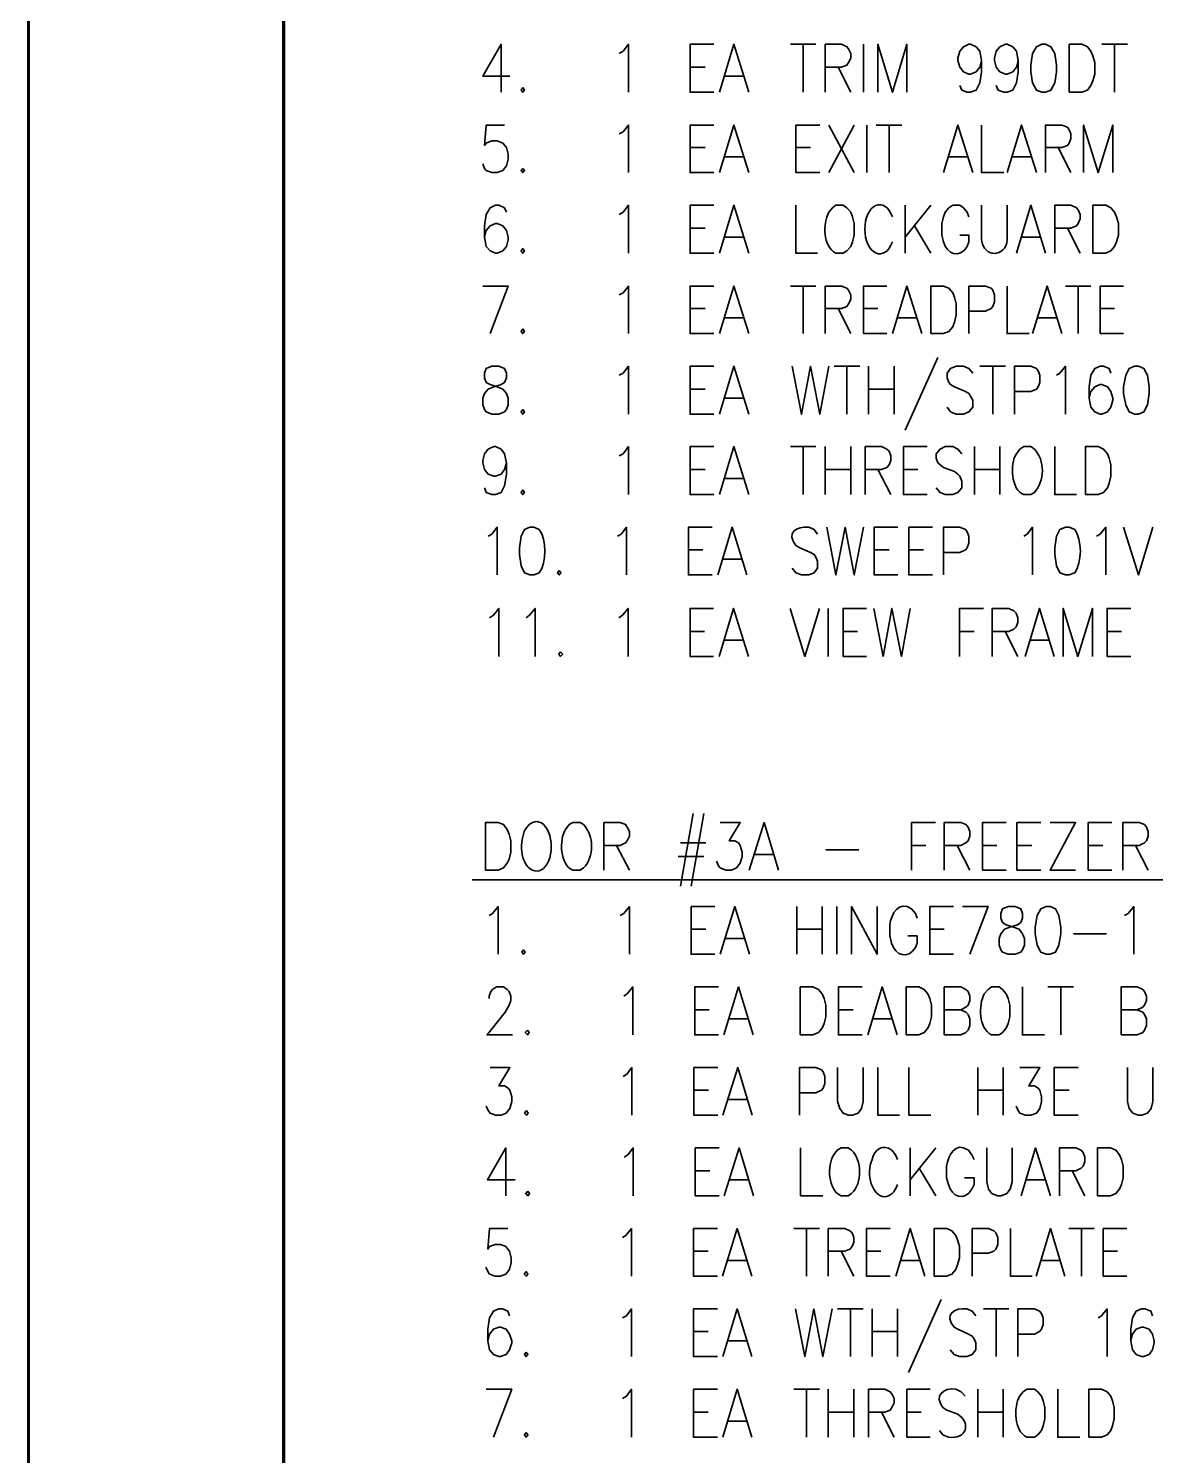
# Model space of a CAD drawing. Header units: inches. Extents: x 5 to 516, y -193 to 129.
# Drawn here: x 155.79 to 164.63, y -111.71 to -100.51 of the extents above; entities that cross this region are included whole.
import ezdxf

# ---------------------------------------------------------------- set-up
doc = ezdxf.new("R2010")
doc.units = ezdxf.units.IN
doc.header["$MEASUREMENT"] = 0
doc.layers.add('PDF3_Geometry', color=7, linetype='Continuous')

msp = doc.modelspace()

# ---------------------------------------------------------------- linework, layer by layer
at = {"layer": 'PDF3_Geometry', "lineweight": 60}
msp.add_lwpolyline([(290.7799874, -122.9609644), (290.7799874, -32.9700706), (155.7886422, -32.9700706), (155.7886422, -122.9609644)], dxfattribs=at)
at = {"layer": 'PDF3_Geometry', "lineweight": 70}
msp.add_lwpolyline([(157.7885106, -77.8671928), (157.7885106, -122.9609678)], dxfattribs=at)
at = {"layer": 'PDF3_Geometry', "lineweight": 35}
for points in [[(159.4950662, -101.0123747), (159.4950662, -100.6357322), (159.3517421, -100.8857162), (159.5650617, -100.8857162)], [(160.4216832, -100.7090612), (160.4516813, -100.6890625), (160.4950119, -100.6357326), (160.4950119, -101.0123751)], [(161.16497, -101.0123763), (160.9783153, -101.0123763), (160.9783153, -100.6357338), (161.16497, -100.6357338)], [(161.2082946, -101.0123763), (161.3216206, -100.6357338), (161.4382798, -101.0123763)], [(161.7649266, -100.6357322), (161.9649138, -100.6357322)], [(161.8649229, -100.6357322), (161.8649229, -101.0123747)], [(162.0382381, -101.0123763), (162.0382381, -100.6357338), (162.1648967, -100.6357338), (162.2082272, -100.6557325), (162.2215597, -100.6723981), (162.2382253, -100.7090625), (162.2382253, -100.7457268), (162.2215597, -100.779058), (162.2082272, -100.7990567), (162.1648967, -100.8157223), (162.0382381, -100.8157223)], [(162.338227, -100.6357322), (162.338227, -101.0123747)], [(162.4515417, -101.0123763), (162.4515417, -100.6357338), (162.5648678, -101.0123763), (162.6781938, -100.6357338), (162.6781938, -101.0123763)], [(163.2648305, -100.7623924), (163.251498, -100.8157223), (163.2214999, -100.8523866), (163.1781694, -100.8690522), (163.1648369, -100.8690522), (163.1215063, -100.8523866), (163.0948414, -100.8157223), (163.0781758, -100.7623924), (163.0781758, -100.7457268), (163.0948414, -100.6890637), (163.1215063, -100.6557325), (163.1648369, -100.6357338), (163.1781694, -100.6357338), (163.2214999, -100.6557325), (163.251498, -100.6890637), (163.2648305, -100.7623924), (163.2648305, -100.8523866), (163.251498, -100.9390477), (163.2214999, -100.9957107), (163.1781694, -101.0123763), (163.1515044, -101.0123763), (163.1081739, -100.9957107), (163.0948414, -100.9590464)], [(163.5514739, -100.7623924), (163.5381414, -100.8157223), (163.5081433, -100.8523866), (163.4648128, -100.8690522), (163.4514803, -100.8690522), (163.4081497, -100.8523866), (163.3781517, -100.8157223), (163.3648192, -100.7623924), (163.3648192, -100.7457268), (163.3781517, -100.6890637), (163.4081497, -100.6557325), (163.4514803, -100.6357338), (163.4648128, -100.6357338), (163.5081433, -100.6557325), (163.5381414, -100.6890637), (163.5514739, -100.7623924), (163.5514739, -100.8523866), (163.5381414, -100.9390477), (163.5081433, -100.9957107), (163.4648128, -101.0123763), (163.4381478, -101.0123763), (163.3948173, -100.9957107), (163.3781517, -100.9590464)], [(164.2081022, -100.6357322), (164.4080894, -100.6357322)], [(164.3080985, -100.6357322), (164.3080985, -101.0123747)], [(160.9783153, -100.8157201), (161.0949745, -100.8157201)], [(162.1382344, -100.8157201), (162.238228, -101.0123742)], [(161.2516268, -100.8857162), (161.3949509, -100.8857162)], [(159.5217301, -101.2690263), (159.3784059, -101.2690263), (159.3650735, -101.429016), (159.3784059, -101.4123504), (159.4217365, -101.3923517), (159.465067, -101.3923517), (159.5083976, -101.4123504), (159.5383957, -101.4456816), (159.5517282, -101.4990115), (159.5517282, -101.5356758), (159.5383957, -101.5890058), (159.5083976, -101.6256701), (159.465067, -101.6423357), (159.4217365, -101.6423357), (159.3784059, -101.6256701), (159.3650735, -101.6090045), (159.351741, -101.5723402)], [(160.4216832, -101.3390206), (160.4516813, -101.322355), (160.4950119, -101.2690251), (160.4950119, -101.6423345)], [(161.16497, -101.642334), (160.9783153, -101.642334), (160.9783153, -101.2690247), (161.16497, -101.2690247)], [(161.2082946, -101.642334), (161.3216206, -101.2690247), (161.4382798, -101.642334)], [(161.9949135, -101.642334), (161.8082588, -101.642334), (161.8082588, -101.2690247), (161.9949135, -101.2690247)], [(162.064902, -101.2690263), (162.2648892, -101.6423357)], [(162.2648946, -101.2690263), (162.0649074, -101.6423357)], [(162.3648909, -101.2690263), (162.3648909, -101.6423357)], [(162.4382098, -101.2690263), (162.6381969, -101.2690263)], [(162.5382061, -101.2690263), (162.5382061, -101.6423357)], [(162.9648551, -101.642334), (163.0781812, -101.2690247), (163.1948404, -101.642334)], [(163.2648305, -101.2690263), (163.2648305, -101.6423357), (163.4381527, -101.6423357)], [(163.4648231, -101.642334), (163.5781491, -101.2690247), (163.6948083, -101.642334)], [(163.7647984, -101.642334), (163.7647984, -101.2690247), (163.8947901, -101.2690247), (163.9381206, -101.2856902), (163.9514531, -101.305689), (163.9647856, -101.3390202), (163.9647856, -101.3756845), (163.9514531, -101.4123488), (163.9381206, -101.4290144), (163.8947901, -101.44568), (163.7647984, -101.44568)], [(164.0647738, -101.642334), (164.0647738, -101.2690247), (164.1780998, -101.642334), (164.294759, -101.2690247), (164.294759, -101.642334)], [(160.9783153, -101.4456812), (161.0949745, -101.4456812)], [(161.2516268, -101.5190103), (161.3949509, -101.5190103)], [(161.8082588, -101.4456812), (161.9215849, -101.4456812)], [(163.0081738, -101.5190103), (163.1514979, -101.5190103)], [(163.5081417, -101.5190103), (163.6514658, -101.5190103)], [(163.8647947, -101.4456812), (163.9647883, -101.6423353)], [(159.5383984, -101.9523151), (159.5217328, -101.9189839), (159.4784022, -101.8989852), (159.4517373, -101.8989852), (159.4084067, -101.9189839), (159.3784086, -101.9723138), (159.3650762, -102.058975), (159.3650762, -102.1489692), (159.3784086, -102.2222978), (159.4084067, -102.255629), (159.4517373, -102.2756277), (159.4650698, -102.2756277), (159.5084003, -102.255629), (159.5383984, -102.2222978), (159.5517309, -102.1689679), (159.5517309, -102.1489692), (159.5383984, -102.0956393), (159.5084003, -102.058975), (159.4650698, -102.0423094), (159.4517373, -102.0423094), (159.4084067, -102.058975), (159.3784086, -102.0956393), (159.3650762, -102.1489692)], [(160.4216832, -101.972313), (160.4516813, -101.9523143), (160.4950119, -101.8989844), (160.4950119, -102.2756269)], [(161.16497, -102.2756281), (160.9783153, -102.2756281), (160.9783153, -101.8989856), (161.16497, -101.8989856)], [(161.2082946, -102.2756281), (161.3216206, -101.8989856), (161.4382798, -102.2756281)], [(161.8082588, -101.898984), (161.8082588, -102.2756265), (161.9782479, -102.2756265)], [(162.1215661, -102.2756265), (162.1782291, -102.2756265), (162.2082272, -102.2556278), (162.2382253, -102.2222966), (162.2515578, -102.1856323), (162.2648902, -102.1323024), (162.2648902, -102.0423081), (162.2515578, -101.9889782), (162.2382253, -101.9523139), (162.2082272, -101.9189827), (162.1782291, -101.898984), (162.1215661, -101.898984), (162.0949011, -101.9189827), (162.0649031, -101.9523139)], [(162.6648662, -101.898984), (162.6648662, -102.2756265)], [(162.8648588, -101.898984), (162.6648717, -102.148968)], [(163.1648342, -101.9889779), (163.1515017, -101.9523136), (163.1215036, -101.9189824), (163.0948387, -101.8989837), (163.0381756, -101.8989837), (163.0081776, -101.9189824), (162.9781795, -101.9523136), (162.964847, -101.9889779), (162.9515145, -102.0423079), (162.9515145, -102.1323021), (162.964847, -102.185632)], [(163.2648305, -101.898984), (163.2648305, -102.1689667)], [(163.4648177, -102.1689667), (163.4648177, -101.898984)], [(163.5381419, -102.2756281), (163.651468, -101.8989856), (163.7647941, -102.2756281)], [(163.8381309, -102.2756281), (163.8381309, -101.8989856), (163.9647894, -101.8989856), (164.00812, -101.9189843), (164.0214524, -101.9356499), (164.038118, -101.9723142), (164.038118, -102.0056454), (164.0214524, -102.0423098), (164.00812, -102.0589754), (163.9647894, -102.0789741), (163.8381309, -102.0789741)], [(160.9783153, -102.0789736), (161.0949745, -102.0789736)], [(162.7381987, -102.058974), (162.8648572, -102.2756268)], [(163.9381136, -102.0789736), (164.0381072, -102.2756277)], [(161.2516268, -102.148968), (161.3949509, -102.148968)], [(163.1515017, -102.2222963), (163.1648342, -102.185632), (163.1648342, -102.1323021), (163.0948387, -102.1323021)], [(163.5781378, -102.148968), (163.7214619, -102.148968)], [(159.4084154, -102.9055858), (159.5517395, -102.5322764), (159.3517524, -102.5322764)], [(160.4216832, -102.6022741), (160.4516813, -102.5856085), (160.4950119, -102.5322786), (160.4950119, -102.905588)], [(161.16497, -102.9055858), (160.9783153, -102.9055858), (160.9783153, -102.5322764), (161.16497, -102.5322764)], [(161.2082946, -102.9055858), (161.3216206, -102.5322764), (161.4382798, -102.9055858)], [(161.7649266, -102.5322781), (161.9649138, -102.5322781)], [(161.8649229, -102.5322781), (161.8649229, -102.9055875)], [(162.0382381, -102.9055858), (162.0382381, -102.5322764), (162.1648967, -102.5322764), (162.2082272, -102.548942), (162.2215597, -102.5656076), (162.2382253, -102.602272), (162.2382253, -102.6389363), (162.2215597, -102.6722675), (162.2082272, -102.6922662), (162.1648967, -102.7089318), (162.0382381, -102.7089318)], [(162.5215486, -102.9055858), (162.338227, -102.9055858), (162.338227, -102.5322764), (162.5215486, -102.5322764)], [(162.5648699, -102.9055858), (162.678196, -102.5322764), (162.7948552, -102.9055858)], [(163.1648342, -102.9055858), (163.1648342, -102.5322764), (163.2948258, -102.5322764), (163.3381564, -102.548942), (163.3514889, -102.5656076), (163.3648214, -102.602272), (163.3648214, -102.6556019), (163.3514889, -102.6922662), (163.3381564, -102.7089318), (163.2948258, -102.7289305), (163.1648342, -102.7289305)], [(163.4648231, -102.5322781), (163.4648231, -102.9055875), (163.6381453, -102.9055875)], [(163.6648021, -102.9055858), (163.7781282, -102.5322764), (163.8947874, -102.9055858)], [(163.9214588, -102.5322781), (164.121446, -102.5322781)], [(164.0214416, -102.5322781), (164.0214416, -102.9055875)], [(164.3780919, -102.9055858), (164.1947703, -102.9055858), (164.1947703, -102.5322764), (164.3780919, -102.5322764)], [(160.9783153, -102.708933), (161.0949745, -102.708933)], [(162.1382344, -102.708933), (162.238228, -102.9055871)], [(162.338227, -102.708933), (162.4515531, -102.708933)], [(164.1947703, -102.708933), (164.3080964, -102.708933)], [(161.2516268, -102.782262), (161.3949509, -102.782262)], [(162.6082021, -102.782262), (162.7515263, -102.782262)], [(163.7081343, -102.782262), (163.8514584, -102.782262)], [(162.921523, -103.0922414), (162.6648727, -103.6622049)], [(160.4216832, -103.2322318), (160.4516813, -103.2155662), (160.4950119, -103.1622363), (160.4950119, -103.5388788)], [(161.16497, -103.5388799), (160.9783153, -103.5388799), (160.9783153, -103.1622374), (161.16497, -103.1622374)], [(161.2082946, -103.5388799), (161.3216206, -103.1622374), (161.4382798, -103.5388799)], [(161.7782586, -103.1622375), (161.8515872, -103.53888), (161.9215827, -103.1622375), (161.9949114, -103.53888), (162.0649069, -103.1622375)], [(162.1082342, -103.1622375), (162.3082213, -103.1622375)], [(162.2082305, -103.1622375), (162.2082305, -103.53888)], [(162.3782228, -103.1622375), (162.3782228, -103.53888)], [(162.5782019, -103.1622375), (162.5782019, -103.53888)], [(163.1948344, -103.2155669), (163.1648363, -103.1789026), (163.1215058, -103.162237), (163.0648428, -103.162237), (163.0215122, -103.1789026), (162.9948472, -103.2155669), (162.9948472, -103.2522312), (163.0081797, -103.2888956), (163.0215122, -103.3055612), (163.0515103, -103.3222268), (163.1381714, -103.3588911), (163.1648363, -103.3755567), (163.1781688, -103.3955554), (163.1948344, -103.4288866), (163.1948344, -103.4822165), (163.1648363, -103.5188808), (163.1215058, -103.5388795), (163.0648428, -103.5388795), (163.0215122, -103.5188808), (162.9948472, -103.4822165)], [(163.2514985, -103.1622375), (163.4514857, -103.1622375)], [(163.3514948, -103.1622375), (163.3514948, -103.53888)], [(163.5214736, -103.5388799), (163.5214736, -103.1622374), (163.6514653, -103.1622374), (163.6947959, -103.178903), (163.7081283, -103.1989017), (163.7214608, -103.2322329), (163.7214608, -103.288896), (163.7081283, -103.3222272), (163.6947959, -103.3422259), (163.6514653, -103.3588915), (163.5214736, -103.3588915)], [(163.8514628, -103.2322318), (163.8781277, -103.2155662), (163.9214583, -103.1622363), (163.9214583, -103.5388788)], [(164.2780983, -103.2155669), (164.2647658, -103.1789026), (164.2214353, -103.162237), (164.1947703, -103.162237), (164.1514398, -103.1789026), (164.1214417, -103.2322325), (164.1081092, -103.3222268), (164.1081092, -103.412221), (164.1214417, -103.4822165), (164.1514398, -103.5188808), (164.1947703, -103.5388795), (164.2081028, -103.5388795), (164.2514333, -103.5188808), (164.2780983, -103.4822165), (164.2947639, -103.4288866), (164.2947639, -103.412221), (164.2780983, -103.3588911), (164.2514333, -103.3222268), (164.2081028, -103.3055612), (164.1947703, -103.3055612), (164.1514398, -103.3222268), (164.1214417, -103.3588911), (164.1081092, -103.412221)], [(160.9783153, -103.3422254), (161.0949745, -103.3422254)], [(161.2516268, -103.4122215), (161.3949509, -103.4122215)], [(162.3782228, -103.3422254), (162.57821, -103.3422254)], [(159.5383984, -103.9188554), (159.5217328, -103.9721853), (159.4950678, -104.0088496), (159.4517373, -104.0255152), (159.4384048, -104.0255152), (159.3950742, -104.0088496), (159.3650762, -103.9721853), (159.3517437, -103.9188554), (159.3517437, -103.9021898), (159.3650762, -103.8488599), (159.3950742, -103.8121955), (159.4384048, -103.7921968), (159.4517373, -103.7921968), (159.4950678, -103.8121955), (159.5217328, -103.8488599), (159.5383984, -103.9188554), (159.5383984, -104.0088496), (159.5217328, -104.0988438), (159.4950678, -104.1521737), (159.4517373, -104.1688393), (159.4217392, -104.1688393), (159.3784086, -104.1521737), (159.3650762, -104.1155094)], [(160.4216832, -103.8655259), (160.4516813, -103.8488603), (160.4950119, -103.7921973), (160.4950119, -104.1688398)], [(161.16497, -104.1688393), (160.9783153, -104.1688393), (160.9783153, -103.7921968), (161.16497, -103.7921968)], [(161.2082946, -104.1688393), (161.3216206, -103.7921968), (161.4382798, -104.1688393)], [(161.7649266, -103.7921969), (161.9649138, -103.7921969)], [(161.8649229, -103.7921969), (161.8649229, -104.1688394)], [(162.0382381, -103.7921969), (162.0382381, -104.1688394)], [(162.2382307, -103.7921969), (162.2382307, -104.1688394)], [(162.351559, -104.1688393), (162.351559, -103.7921968), (162.4782175, -103.7921968), (162.5215481, -103.8121955), (162.5382137, -103.8288611), (162.5515461, -103.8655255), (162.5515461, -103.9021898), (162.5382137, -103.935521), (162.5215481, -103.9555197), (162.4782175, -103.9721853), (162.351559, -103.9721853)], [(162.838189, -104.1688393), (162.6515343, -104.1688393), (162.6515343, -103.7921968), (162.838189, -103.7921968)], [(163.1081701, -103.848861), (163.078172, -103.8121967), (163.0381745, -103.792198), (162.9781784, -103.792198), (162.938181, -103.8121967), (162.9081829, -103.848861), (162.9081829, -103.8821922), (162.9215154, -103.9188565), (162.938181, -103.9355221), (162.9648459, -103.9555208), (163.051507, -103.988852), (163.078172, -104.0088508), (163.0948376, -104.0255164), (163.1081701, -104.0621807), (163.1081701, -104.1155106), (163.078172, -104.1521749), (163.0381745, -104.1688405), (162.9781784, -104.1688405), (162.938181, -104.1521749), (162.9081829, -104.1155106)], [(163.2081664, -103.7921969), (163.2081664, -104.1688394)], [(163.408159, -103.7921969), (163.408159, -104.1688394)], [(163.6781341, -103.8121956), (163.6514691, -103.7921969), (163.5948061, -103.7921969), (163.564808, -103.8121956), (163.538143, -103.8488599)], [(163.8381309, -103.7921969), (163.8381309, -104.1688394), (164.00812, -104.1688394)], [(160.9783153, -103.9721848), (161.0949745, -103.9721848)], [(162.0382381, -103.9721848), (162.2382253, -103.9721848)], [(162.4515417, -103.9721848), (162.5515353, -104.1688389)], [(162.6515343, -103.9721848), (162.7648604, -103.9721848)], [(163.2081664, -103.9721848), (163.4081535, -103.9721848)], [(161.2516268, -104.0421809), (161.3949509, -104.0421809)], [(163.5948061, -104.1688394), (163.6514691, -104.1688394), (163.6781341, -104.1521738)], [(159.3950835, -104.4954853), (159.4217484, -104.4788197), (159.465079, -104.4254898), (159.465079, -104.7987992)], [(159.7950513, -104.4421549), (159.7517208, -104.4254893), (159.7217227, -104.4254893), (159.6783921, -104.4421549), (159.6517272, -104.4954848), (159.6383947, -104.585479), (159.6383947, -104.6388089), (159.6517272, -104.7288032), (159.6783921, -104.7821331), (159.7217227, -104.7987987), (159.7517208, -104.7987987), (159.7950513, -104.7821331)], [(160.4083513, -104.4954853), (160.4383494, -104.4788197), (160.4783468, -104.4254898), (160.4783468, -104.7987992)], [(161.1516381, -104.7987987), (160.9649834, -104.7987987), (160.9649834, -104.4254894), (161.1516381, -104.4254894)], [(161.1949626, -104.7987987), (161.3082887, -104.4254894), (161.4216148, -104.7987987)], [(161.9782512, -104.4788187), (161.9515862, -104.4421544), (161.9082557, -104.4254888)], [(162.05157, -104.4254893), (162.1215656, -104.7987987), (162.1948942, -104.4254893), (162.2648897, -104.7987987), (162.3382183, -104.4254893)], [(162.6082097, -104.7987987), (162.421555, -104.7987987), (162.421555, -104.4254894), (162.6082097, -104.4254894)], [(162.8781881, -104.7987987), (162.6948665, -104.7987987), (162.6948665, -104.4254894), (162.8781881, -104.4254894)], [(162.9648551, -104.7987987), (162.9648551, -104.4254894), (163.0948468, -104.4254894), (163.1381774, -104.4421549), (163.1515098, -104.4621537), (163.1648423, -104.4954849), (163.1648423, -104.5488148), (163.1515098, -104.5854791), (163.1381774, -104.6021447), (163.0948468, -104.6221434), (162.9648551, -104.6221434)], [(163.5948061, -104.4954853), (163.621471, -104.4788197), (163.6648016, -104.4254898), (163.6648016, -104.7987992)], [(163.9947875, -104.4421549), (163.9514569, -104.4254893), (163.9214588, -104.4254893), (163.8781283, -104.4421549), (163.8514633, -104.4954848), (163.8381309, -104.585479), (163.8381309, -104.6388089), (163.8514633, -104.7288032), (163.8781283, -104.7821331), (163.9214588, -104.7987987), (163.9514569, -104.7987987), (163.9947875, -104.7821331)], [(164.1647701, -104.4954853), (164.1947681, -104.4788197), (164.2380987, -104.4254898), (164.2380987, -104.7987992)], [(164.3780946, -104.4254893), (164.4947538, -104.7987987), (164.6080799, -104.4254893)], [(161.8082621, -104.568813), (161.8382602, -104.5854786), (161.9215881, -104.6221429), (161.9515862, -104.6388085), (161.9649187, -104.6588072), (161.9782512, -104.6921384), (161.9782512, -104.7454683), (161.9515862, -104.7821326), (161.9082557, -104.7987982), (161.8515926, -104.7987982), (161.8082621, -104.7821326), (161.778264, -104.7454683)], [(160.9649834, -104.6021459), (161.0783094, -104.6021459)], [(161.2382948, -104.6754733), (161.3782858, -104.6754733)], [(162.421555, -104.6021459), (162.5382142, -104.6021459)], [(162.6948665, -104.6021459), (162.8081925, -104.6021459)], [(159.405079, -105.1354437), (159.4350771, -105.115445), (159.4784077, -105.0621151), (159.4784077, -105.4387576)], [(159.6917224, -105.1354437), (159.7183874, -105.115445), (159.7617179, -105.0621151), (159.7617179, -105.4387576)], [(160.4183469, -105.1354437), (160.4483449, -105.115445), (160.4916755, -105.0621151), (160.4916755, -105.4387576)], [(161.1616369, -105.4387588), (160.9783153, -105.4387588), (160.9783153, -105.0621163), (161.1616369, -105.0621163)], [(161.2049582, -105.4387588), (161.3182843, -105.0621163), (161.4349435, -105.4387588)], [(161.7615903, -105.0621147), (161.8782495, -105.4387572), (161.9915755, -105.0621147)], [(162.0615792, -105.0621147), (162.0615792, -105.4387572)], [(162.3615518, -105.4387588), (162.1782302, -105.4387588), (162.1782302, -105.0621163), (162.3615518, -105.0621163)], [(162.4182186, -105.0621147), (162.4915473, -105.4387572), (162.5615428, -105.0621147), (162.6348714, -105.4387572), (162.7048669, -105.0621147)], [(163.0915017, -105.4387588), (163.0915017, -105.0621163), (163.2781564, -105.0621163)], [(163.3481585, -105.4387588), (163.3481585, -105.0621163), (163.4781501, -105.0621163), (163.5181476, -105.082115), (163.5348132, -105.0987806), (163.5481456, -105.1354449), (163.5481456, -105.1721092), (163.5348132, -105.2054404), (163.5181476, -105.2254391), (163.4781501, -105.2421047), (163.3481585, -105.2421047)], [(163.6048016, -105.4387588), (163.7181277, -105.0621163), (163.8347869, -105.4387588)], [(163.9047905, -105.4387588), (163.9047905, -105.0621163), (164.0181166, -105.4387588), (164.1347758, -105.0621163), (164.1347758, -105.4387588)], [(164.4347528, -105.4387588), (164.2480981, -105.4387588), (164.2480981, -105.0621163), (164.4347528, -105.0621163)], [(160.9783153, -105.2421043), (161.0916414, -105.2421043)], [(162.1782302, -105.2421043), (162.2915563, -105.2421043)], [(163.0915017, -105.2421043), (163.2048278, -105.2421043)], [(163.4481548, -105.2421043), (163.5481484, -105.4387583)], [(164.2480981, -105.2421043), (164.3614241, -105.2421043)], [(161.2482904, -105.3120986), (161.3916145, -105.3120986)], [(163.6481338, -105.3120986), (163.791458, -105.3120986)], [(161.0016428, -106.6720121), (160.9016492, -107.2419755)], [(161.0849708, -106.6720121), (160.9849772, -107.2419755)], [(159.7417274, -106.7420081), (159.7150624, -106.7586737), (159.6850643, -106.795338)], [(160.141699, -106.7586737), (160.115034, -106.7420081), (160.058371, -106.7420081), (160.0283729, -106.7586737), (160.001708, -106.795338)], [(160.3016822, -107.1153176), (160.3016822, -106.7420082), (160.4283408, -106.7420082), (160.4716713, -106.7586738), (160.4850038, -106.7786725), (160.5016694, -106.8120037), (160.5016694, -106.848668), (160.4850038, -106.8853323), (160.4716713, -106.9019979), (160.4283408, -106.9219966), (160.3016822, -106.9219966)], [(161.2149673, -106.7420081), (161.3716239, -106.7420081), (161.2849628, -106.8853323), (161.3282934, -106.8853323), (161.3582915, -106.9019978), (161.3716239, -106.9219966), (161.3849564, -106.9753265), (161.3849564, -107.0086577), (161.3716239, -107.0619876), (161.3416259, -107.0986519), (161.3016284, -107.1153175), (161.2582979, -107.1153175), (161.2149673, -107.0986519), (161.2016348, -107.0819863), (161.1849692, -107.045322)], [(161.4416102, -107.1153176), (161.5582694, -106.7420082), (161.6715955, -107.1153176)], [(162.7148712, -107.1153176), (162.7148712, -106.7420082), (162.9015259, -106.7420082)], [(162.9715143, -107.1153176), (162.9715143, -106.7420082), (163.101506, -106.7420082), (163.1415034, -106.7586738), (163.158169, -106.7786725), (163.1715015, -106.8120037), (163.1715015, -106.848668), (163.158169, -106.8853323), (163.1415034, -106.9019979), (163.101506, -106.9219966), (162.9715143, -106.9219966)], [(163.4581444, -107.1153176), (163.2714897, -107.1153176), (163.2714897, -106.7420082), (163.4581444, -106.7420082)], [(163.728133, -107.1153176), (163.5414783, -107.1153176), (163.5414783, -106.7420082), (163.728133, -106.7420082)], [(164.001445, -107.1153176), (163.8014579, -107.1153176), (164.001445, -106.7420082), (163.8014579, -106.7420082)], [(164.2847683, -107.1153176), (164.1014468, -107.1153176), (164.1014468, -106.7420082), (164.2847683, -106.7420082)], [(164.3714219, -107.1153176), (164.3714219, -106.7420082), (164.5014135, -106.7420082), (164.541411, -106.7586738), (164.5580766, -106.7786725), (164.571409, -106.8120037), (164.571409, -106.848668), (164.5580766, -106.8853323), (164.541411, -106.9019979), (164.5014135, -106.9219966), (164.3714219, -106.9219966)], [(160.4016785, -106.921996), (160.5016721, -107.115317)], [(160.9016465, -106.9019964), (161.1016337, -106.9019964)], [(162.7148712, -106.921996), (162.8281972, -106.921996)], [(163.0715106, -106.921996), (163.1715042, -107.115317)], [(163.2714897, -106.921996), (163.3848157, -106.921996)], [(163.5414783, -106.921996), (163.6581375, -106.921996)], [(164.1014468, -106.921996), (164.2147728, -106.921996)], [(164.4714182, -106.921996), (164.5714117, -107.115317)], [(160.8849782, -107.008657), (161.0849654, -107.008657)], [(161.4849424, -106.9919921), (161.6282666, -106.9919921)], [(162.0415745, -106.9553276), (162.3015578, -106.9553276)], [(160.058371, -107.1153175), (160.115034, -107.1153175), (160.141699, -107.0986519)], [(159.2684233, -107.1919796), (166.884602, -107.1919796)], [(159.4017427, -107.4719604), (159.4284076, -107.4552948), (159.4717382, -107.4019649), (159.4717382, -107.7752743)], [(160.4283424, -107.4719604), (160.4583405, -107.4552948), (160.501671, -107.4019649), (160.501671, -107.7752743)], [(161.1716292, -107.7752755), (160.9849745, -107.7752755), (160.9849745, -107.4019661), (161.1716292, -107.4019661)], [(161.2149673, -107.7752755), (161.3282934, -107.4019661), (161.4449526, -107.7752755)], [(161.814918, -107.4019644), (161.814918, -107.7752738)], [(162.0149106, -107.4019644), (162.0149106, -107.7752738)], [(162.1282389, -107.4019644), (162.1282389, -107.7752738)], [(162.2448899, -107.7752755), (162.2448899, -107.4019661), (162.4448771, -107.7752755), (162.4448771, -107.4019661)], [(162.7581898, -107.49196), (162.7448573, -107.4552957), (162.7148592, -107.4186314)], [(163.0448408, -107.7752755), (162.8581861, -107.7752755), (162.8581861, -107.4019661), (163.0448408, -107.4019661)], [(163.1715069, -107.7752755), (163.3148311, -107.4019661), (163.1148439, -107.4019661)], [(164.3847538, -107.4719604), (164.4147519, -107.4552948), (164.4580824, -107.4019649), (164.4580824, -107.7752743)], [(160.9849745, -107.578621), (161.1016337, -107.578621)], [(161.814918, -107.578621), (162.0149052, -107.578621)], [(162.5448701, -107.5452899), (162.5448701, -107.631951), (162.5582026, -107.6886141)], [(162.8581861, -107.578621), (162.9715122, -107.578621)], [(161.2582859, -107.6519483), (161.4016101, -107.6519483)], [(162.7448573, -107.7219453), (162.7581898, -107.6886141), (162.7581898, -107.631951), (162.6848612, -107.631951)], [(163.9847821, -107.6152855), (164.2447655, -107.6152855)], [(159.4017427, -108.1219194), (159.4017427, -108.1052538), (159.4150751, -108.0685895), (159.4284076, -108.0519239), (159.4584057, -108.0319252), (159.5150687, -108.0319252), (159.5417337, -108.0519239), (159.5583993, -108.0685895), (159.5717318, -108.1052538), (159.5717318, -108.138585), (159.5583993, -108.1752493), (159.5284012, -108.2285793), (159.3850771, -108.4085677), (159.5850642, -108.4085677)], [(160.4583427, -108.1052545), (160.4850076, -108.0852558), (160.5283382, -108.0319259), (160.5283382, -108.4085684)], [(161.2016294, -108.4085679), (161.0149747, -108.4085679), (161.0149747, -108.0319254), (161.2016294, -108.0319254)], [(161.2416312, -108.4085679), (161.3582904, -108.0319254), (161.4716165, -108.4085679)], [(162.3282255, -108.4085679), (162.1415708, -108.4085679), (162.1415708, -108.0319254), (162.3282255, -108.0319254)], [(162.3715501, -108.4085679), (162.4848761, -108.0319254), (162.6015353, -108.4085679)], [(162.9715143, -108.4085679), (162.9715143, -108.0319254), (163.101506, -108.0319254), (163.1415034, -108.0519241), (163.158169, -108.0685897), (163.1715015, -108.105254), (163.1715015, -108.1385852), (163.158169, -108.1752495), (163.1415034, -108.1919151), (163.101506, -108.2119139), (162.9715143, -108.2119139)], [(163.3414857, -108.408568), (163.4014819, -108.408568), (163.4281468, -108.3885693), (163.4581449, -108.3552381), (163.4714774, -108.3185738), (163.4848099, -108.2652438), (163.4848099, -108.1752496), (163.4714774, -108.1219197), (163.4581449, -108.0852554), (163.4281468, -108.0519242), (163.4014819, -108.0319255), (163.3414857, -108.0319255), (163.3148208, -108.0519242), (163.2848227, -108.0852554)], [(163.5848105, -108.0319255), (163.5848105, -108.408568), (163.7581327, -108.408568)], [(163.7847895, -108.0319255), (163.9847767, -108.0319255)], [(163.8847858, -108.0319255), (163.8847858, -108.408568)], [(164.3580899, -108.4085679), (164.3580899, -108.0319254), (164.4847485, -108.0319254), (164.528079, -108.0519241), (164.5414115, -108.0685897), (164.5580771, -108.105254), (164.5580771, -108.1385852), (164.5414115, -108.1752495), (164.528079, -108.1919151), (164.4847485, -108.2119139), (164.3580899, -108.2119139)], [(161.0149747, -108.2119134), (161.1283008, -108.2119134)], [(162.1415708, -108.2119134), (162.25823, -108.2119134)], [(163.1015109, -108.2119134), (163.1415083, -108.228579), (163.1581739, -108.2485777), (163.1715064, -108.2819089), (163.1715064, -108.3352388), (163.1581739, -108.3719031), (163.1415083, -108.3885687), (163.1015109, -108.4085674), (162.9715192, -108.4085674)], [(164.4847501, -108.2119134), (164.5280806, -108.228579), (164.5414131, -108.2485777), (164.5580787, -108.2819089), (164.5580787, -108.3352388), (164.5414131, -108.3719031), (164.5280806, -108.3885687), (164.4847501, -108.4085674), (164.3580915, -108.4085674)], [(161.2849498, -108.2819094), (161.428274, -108.2819094)], [(162.4148823, -108.2819094), (162.5582064, -108.2819094)], [(159.4084154, -108.6652179), (159.565072, -108.6652179), (159.4784109, -108.808542), (159.5217415, -108.808542), (159.5517395, -108.8252076), (159.565072, -108.8418732), (159.5784045, -108.8952031), (159.5784045, -108.9318674), (159.565072, -108.9851973), (159.5350739, -109.0218617), (159.4950765, -109.0385273), (159.451746, -109.0385273), (159.4084154, -109.0218617), (159.3950829, -109.0018629), (159.3784173, -108.9685318)], [(160.4516699, -108.7352122), (160.4783349, -108.7185466), (160.5216654, -108.6652167), (160.5216654, -109.0385261)], [(161.1949567, -109.0385273), (161.008302, -109.0385273), (161.008302, -108.6652179), (161.1949567, -108.6652179)], [(161.2349584, -109.0385273), (161.3516176, -108.6652179), (161.4649437, -109.0385273)], [(161.8349227, -109.0385273), (161.8349227, -108.6652179), (161.9649144, -108.6652179), (162.0082449, -108.6818835), (162.0215774, -108.6985491), (162.0349099, -108.7352134), (162.0349099, -108.7885434), (162.0215774, -108.8252077), (162.0082449, -108.8418733), (161.9649144, -108.861872), (161.8349227, -108.861872)], [(162.134898, -108.6652179), (162.134898, -108.9318674), (162.1515636, -108.9851973), (162.1782286, -109.0218617), (162.2215591, -109.0385273), (162.2515572, -109.0385273), (162.2948878, -109.0218617), (162.3215527, -108.9851973), (162.3348852, -108.9318674), (162.3348852, -108.6652179)], [(162.4515417, -108.6652179), (162.4515417, -109.0385273), (162.6215308, -109.0385273)], [(162.6948665, -108.6652179), (162.6948665, -109.0385273), (162.8648556, -109.0385273)], [(163.2348302, -108.6652179), (163.2348302, -109.0385273)], [(163.4348228, -108.6652179), (163.4348228, -109.0385273)], [(163.5648058, -108.6652179), (163.7214624, -108.6652179), (163.6348013, -108.808542), (163.6781319, -108.808542), (163.70813, -108.8252076), (163.7214624, -108.8418732), (163.7347949, -108.8952031), (163.7347949, -108.9318674), (163.7214624, -108.9851973), (163.6947975, -109.0218617), (163.6514669, -109.0385273), (163.6081364, -109.0385273), (163.5648058, -109.0218617), (163.5514733, -109.0018629), (163.5348077, -108.9685318)], [(164.0214492, -109.0385273), (163.8347945, -109.0385273), (163.8347945, -108.6652179), (164.0214492, -108.6652179)], [(164.4080949, -108.6652179), (164.4080949, -108.9318674), (164.4214273, -108.9851973), (164.4514254, -109.0218617), (164.494756, -109.0385273), (164.5214209, -109.0385273), (164.5647515, -109.0218617), (164.5947496, -108.9851973), (164.608082, -108.9318674), (164.608082, -108.6652179)], [(161.008302, -108.8418728), (161.121628, -108.8418728)], [(161.2782906, -108.9152018), (161.4216148, -108.9152018)], [(163.2348302, -108.8418728), (163.4348174, -108.8418728)], [(163.8347945, -108.8418728), (163.9514537, -108.8418728)], [(159.5317392, -109.6718198), (159.5317392, -109.2951773), (159.3884151, -109.5451612), (159.6050678, -109.5451612)], [(160.461679, -109.3685063), (160.488344, -109.3485076), (160.5316745, -109.2951777), (160.5316745, -109.6718202)], [(161.2049658, -109.6718197), (161.0183111, -109.6718197), (161.0183111, -109.2951772), (161.2049658, -109.2951772)], [(161.244954, -109.6718197), (161.3616132, -109.2951772), (161.4749393, -109.6718197)], [(161.8449183, -109.2951773), (161.8449183, -109.6718198), (162.0182405, -109.6718198)], [(162.2448899, -109.3118429), (162.2182249, -109.2951773), (162.1615619, -109.2951773), (162.1315638, -109.3118429), (162.1048989, -109.3485072)], [(162.6048657, -109.3851712), (162.5882001, -109.3485069), (162.5615352, -109.3118426)], [(162.704862, -109.2951773), (162.704862, -109.6718198)], [(162.9048546, -109.2951773), (162.7048675, -109.5451612)], [(163.20483, -109.3851712), (163.1881644, -109.3485069), (163.1614994, -109.3118426)], [(163.3048263, -109.2951773), (163.3048263, -109.5618268), (163.3181588, -109.6184899), (163.3448237, -109.6518211), (163.3881543, -109.6718198), (163.4181524, -109.6718198), (163.4614829, -109.6518211), (163.4881479, -109.6184899), (163.5048135, -109.5618268), (163.5048135, -109.2951773)], [(163.5748149, -109.6718197), (163.688141, -109.2951772), (163.8048002, -109.6718197)], [(163.8747903, -109.6718197), (163.8747903, -109.2951772), (164.004782, -109.2951772), (164.0447794, -109.3118428), (164.061445, -109.3318415), (164.0747775, -109.3685058), (164.0747775, -109.401837), (164.061445, -109.4385013), (164.0447794, -109.4551669), (164.004782, -109.4751657), (163.8747903, -109.4751657)], [(161.0183111, -109.4751652), (161.1316372, -109.4751652)], [(162.7748581, -109.4551673), (162.9048498, -109.6718201)], [(162.9881772, -109.4385011), (162.9881772, -109.5284954), (163.0048428, -109.5818253)], [(163.9747866, -109.4751652), (164.0747802, -109.6718192)], [(161.2882862, -109.5451612), (161.4316103, -109.5451612)], [(163.1881644, -109.6184896), (163.20483, -109.5818253), (163.20483, -109.5284954), (163.1315014, -109.5284954)], [(163.6181336, -109.5451612), (163.7614577, -109.5451612)], [(162.1615619, -109.6718198), (162.2182249, -109.6718198), (162.2448899, -109.6518211)], [(159.5484075, -109.9284714), (159.4050834, -109.9284714), (159.3917509, -110.0884611), (159.4050834, -110.0684624), (159.4484139, -110.0517968), (159.4917445, -110.0517968), (159.5317419, -110.0684624), (159.56174, -110.1051267), (159.5750725, -110.1584566), (159.5750725, -110.1951209), (159.56174, -110.2484508), (159.5317419, -110.2851152), (159.4917445, -110.3017808), (159.4484139, -110.3017808), (159.4050834, -110.2851152), (159.3917509, -110.2651164), (159.3750853, -110.2317852)], [(160.4483471, -109.9984657), (160.4750121, -109.9818001), (160.5183426, -109.9284702), (160.5183426, -110.3017796)], [(161.1916339, -110.3017791), (161.0049792, -110.3017791), (161.0049792, -109.9284697), (161.1916339, -109.9284697)], [(161.2316221, -110.3017791), (161.3482813, -109.9284697), (161.4616073, -110.3017791)], [(161.7915905, -109.9284714), (161.9915777, -109.9284714)], [(161.8915868, -109.9284714), (161.8915868, -110.3017808)], [(162.0615792, -110.3017791), (162.0615792, -109.9284697), (162.1915708, -109.9284697), (162.2315683, -109.9451353), (162.2482339, -109.9618009), (162.2615663, -109.9984652), (162.2615663, -110.0351296), (162.2482339, -110.0684608), (162.2315683, -110.0884595), (162.1915708, -110.1051251), (162.0615792, -110.1051251)], [(162.5482092, -110.3017791), (162.3615545, -110.3017791), (162.3615545, -109.9284697), (162.5482092, -109.9284697)], [(162.5915338, -110.3017791), (162.7048599, -109.9284697), (162.8181859, -110.3017791)], [(163.191498, -110.3017791), (163.191498, -109.9284697), (163.3181566, -109.9284697), (163.3614871, -109.9451353), (163.3748196, -109.9618009), (163.3914852, -109.9984652), (163.3914852, -110.0517952), (163.3748196, -110.0884595), (163.3614871, -110.1051251), (163.3181566, -110.1217907), (163.191498, -110.1217907)], [(163.491487, -109.9284714), (163.491487, -110.3017808), (163.6614761, -110.3017808)], [(163.691466, -110.3017791), (163.8047921, -109.9284697), (163.9181181, -110.3017791)], [(163.9481227, -109.9284714), (164.1481099, -109.9284714)], [(164.048119, -109.9284714), (164.048119, -110.3017808)], [(164.4047525, -110.3017791), (164.2180978, -110.3017791), (164.2180978, -109.9284697), (164.4047525, -109.9284697)], [(161.0049792, -110.1051263), (161.1183052, -110.1051263)], [(162.1615619, -110.1051263), (162.2615555, -110.3017804)], [(162.3615545, -110.1051263), (162.4748806, -110.1051263)], [(164.2180978, -110.1051263), (164.3314239, -110.1051263)], [(161.2749543, -110.1784553), (161.4182784, -110.1784553)], [(162.6315432, -110.1784553), (162.7748673, -110.1784553)], [(163.7314618, -110.1784553), (163.8747859, -110.1784553)], [(162.9481868, -110.4851), (162.6915366, -111.0583966)], [(159.5617394, -110.6117602), (159.548407, -110.5750959), (159.5050764, -110.5584303), (159.4784115, -110.5584303), (159.4350809, -110.5750959), (159.4050828, -110.6284258), (159.3917503, -110.71842), (159.3917503, -110.8084143), (159.4050828, -110.8784098), (159.4350809, -110.9150741), (159.4784115, -110.9317397), (159.4917439, -110.9317397), (159.5350745, -110.9150741), (159.5617394, -110.8784098), (159.578405, -110.8250799), (159.578405, -110.8084143), (159.5617394, -110.7550843), (159.5350745, -110.71842), (159.4917439, -110.7017544), (159.4784115, -110.7017544), (159.4350809, -110.71842), (159.4050828, -110.7550843), (159.3917503, -110.8084143)], [(160.4483471, -110.6284251), (160.4783452, -110.6117595), (160.5183426, -110.5584296), (160.5183426, -110.931739)], [(161.1916339, -110.9317402), (161.0049792, -110.9317402), (161.0049792, -110.5584308), (161.1916339, -110.5584308)], [(161.2349584, -110.9317402), (161.3482845, -110.5584308), (161.4616106, -110.9317402)], [(161.8049224, -110.5584291), (161.8782511, -110.9317385), (161.9482466, -110.5584291), (162.0182421, -110.9317385), (162.0915707, -110.5584291)], [(162.134898, -110.5584291), (162.3348852, -110.5584291)], [(162.2348943, -110.5584291), (162.2348943, -110.9317385)], [(162.4048867, -110.5584291), (162.4048867, -110.9317385)], [(162.6048657, -110.5584291), (162.6048657, -110.9317385)], [(163.2181619, -110.6117602), (163.191497, -110.5750959), (163.1481664, -110.5584303)], [(163.2781624, -110.5584291), (163.4781496, -110.5584291)], [(163.3781587, -110.5584291), (163.3781587, -110.9317385)], [(163.5481511, -110.9317402), (163.5481511, -110.5584308), (163.6781427, -110.5584308), (163.7181402, -110.5750964), (163.7348058, -110.5950951), (163.7481382, -110.6284263), (163.7481382, -110.6817563), (163.7348058, -110.7184206), (163.7181402, -110.7350862), (163.6781427, -110.7550849), (163.5481511, -110.7550849)], [(164.178102, -110.6284251), (164.204767, -110.6117595), (164.2480975, -110.5584296), (164.2480975, -110.931739)], [(164.6047375, -110.6117602), (164.591405, -110.5750959), (164.5480745, -110.5584303), (164.5180764, -110.5584303), (164.478079, -110.5750959), (164.4480809, -110.6284258), (164.4347484, -110.71842), (164.4347484, -110.8084143), (164.4480809, -110.8784098), (164.478079, -110.9150741), (164.5180764, -110.9317397), (164.534742, -110.9317397), (164.5780726, -110.9150741), (164.6047375, -110.8784098), (164.61807, -110.8250799), (164.61807, -110.8084143), (164.6047375, -110.7550843), (164.5780726, -110.71842), (164.534742, -110.7017544), (164.5180764, -110.7017544), (164.478079, -110.71842), (164.4480809, -110.7550843), (164.4347484, -110.8084143)], [(163.0481728, -110.7017544), (163.0781709, -110.71842), (163.1614989, -110.7550843), (163.191497, -110.7717499), (163.2048294, -110.7917487), (163.2181619, -110.8250799), (163.2181619, -110.8784098), (163.191497, -110.9150741), (163.1481664, -110.9317397), (163.0915034, -110.9317397), (163.0481728, -110.9150741), (163.0181747, -110.8784098)], [(161.0049792, -110.735084), (161.1183052, -110.735084)], [(161.2782906, -110.808413), (161.4182817, -110.808413)], [(162.4048867, -110.735084), (162.6048739, -110.735084)], [(159.4350793, -111.5650309), (159.5784034, -111.1883884), (159.3784162, -111.1883884)], [(160.4483471, -111.2617192), (160.4783452, -111.2417205), (160.5183426, -111.1883906), (160.5183426, -111.5650331)], [(161.1916339, -111.5650309), (161.0049792, -111.5650309), (161.0049792, -111.1883884), (161.1916339, -111.1883884)], [(161.2349584, -111.5650309), (161.3482845, -111.1883884), (161.4616106, -111.5650309)], [(161.7915905, -111.1883902), (161.9915777, -111.1883902)], [(161.8915868, -111.1883902), (161.8915868, -111.5650327)], [(162.0615792, -111.1883902), (162.0615792, -111.5650327)], [(162.2615582, -111.1883902), (162.2615582, -111.5650327)], [(162.3782228, -111.5650309), (162.3782228, -111.1883884), (162.5048814, -111.1883884), (162.5482119, -111.2083871), (162.5615444, -111.2250527), (162.57821, -111.261717), (162.57821, -111.2950482), (162.5615444, -111.3317126), (162.5482119, -111.3517113), (162.5048814, -111.3683769), (162.3782228, -111.3683769)], [(162.8615197, -111.5650309), (162.6781982, -111.5650309), (162.6781982, -111.1883884), (162.8615197, -111.1883884)], [(163.1348339, -111.2417196), (163.1048359, -111.2083884), (163.0615053, -111.1883897)], [(163.2348302, -111.1883902), (163.2348302, -111.5650327)], [(163.4348228, -111.1883902), (163.4348228, -111.5650327)], [(163.6181336, -111.5650327), (163.6781297, -111.5650327), (163.7047947, -111.545034), (163.7347927, -111.5117028), (163.7481252, -111.4750385), (163.7614577, -111.4217085), (163.7614577, -111.3317143), (163.7481252, -111.2783844), (163.7347927, -111.2417201), (163.7047947, -111.2083889), (163.6781297, -111.1883902), (163.6181336, -111.1883902), (163.5914686, -111.2083889), (163.5614705, -111.2417201)], [(163.8614583, -111.1883902), (163.8614583, -111.5650327), (164.0347806, -111.5650327)], [(161.0049792, -111.3683781), (161.1183052, -111.3683781)], [(162.0615792, -111.3683781), (162.2615663, -111.3683781)], [(162.4782191, -111.3683781), (162.5782127, -111.5650321)], [(162.6781982, -111.3683781), (162.7915242, -111.3683781)], [(162.9615117, -111.3317138), (162.9915098, -111.3517126), (163.0781709, -111.3850438)], [(163.2348302, -111.3683781), (163.4348174, -111.3683781)], [(161.2782906, -111.4383741), (161.4182817, -111.4383741)], [(163.0048423, -111.5650322), (162.9615117, -111.5450335), (162.9348468, -111.5117023)]]:
    msp.add_lwpolyline(points, dxfattribs=at)
for points in [[(163.7381345, -100.6357322), (163.694804, -100.6557309), (163.6648059, -100.7090608), (163.6514734, -100.7990551), (163.6514734, -100.852385), (163.6648059, -100.9390461), (163.694804, -100.9957091), (163.7381345, -101.0123747), (163.7647995, -101.0123747), (163.8081301, -100.9957091), (163.8381281, -100.9390461), (163.8514606, -100.852385), (163.8514606, -100.7990551), (163.8381281, -100.7090608), (163.8081301, -100.6557309), (163.7647995, -100.6357322)], [(163.9514455, -101.0123763), (163.9514455, -100.6357338), (164.0514391, -100.6357338), (164.0947697, -100.6557325), (164.1214346, -100.6890637), (164.1381002, -100.725728), (164.1514327, -100.779058), (164.1514327, -100.8690522), (164.1381002, -100.9223821), (164.1214346, -100.9590464), (164.0947697, -100.9957107), (164.0514391, -101.0123763)], [(159.6650586, -100.9757101), (159.6517261, -100.9957088), (159.6650586, -101.0123744), (159.678391, -100.9957088)], [(159.6650586, -101.6090042), (159.6517261, -101.6256698), (159.6650586, -101.6423354), (159.678391, -101.6256698)], [(164.1381062, -102.2756281), (164.1381062, -101.8989856), (164.2380998, -101.8989856), (164.2780972, -101.9189843), (164.3080953, -101.9523155), (164.3214278, -101.9889798), (164.3380934, -102.0423098), (164.3380934, -102.132304), (164.3214278, -102.1856339), (164.3080953, -102.2222982), (164.2780972, -102.2556294), (164.2380998, -102.2756281)], [(159.6650586, -102.2389619), (159.6517261, -102.2556275), (159.6650586, -102.2756262), (159.678391, -102.2556275)], [(162.8648588, -102.9055858), (162.8648588, -102.5322764), (162.9648524, -102.5322764), (163.008183, -102.548942), (163.0381811, -102.5856064), (163.0515135, -102.6189376), (163.064846, -102.6722675), (163.064846, -102.7622617), (163.0515135, -102.8155916), (163.0381811, -102.8522559), (163.008183, -102.8889202), (162.9648524, -102.9055858)], [(159.6650586, -102.868923), (159.6517261, -102.8889217), (159.6650586, -102.9055873), (159.678391, -102.8889217)], [(159.4217473, -103.1622375), (159.3784168, -103.1789031), (159.3650843, -103.2155674), (159.3650843, -103.2522317), (159.3784168, -103.288896), (159.4084149, -103.3055616), (159.4650779, -103.3222272), (159.5084084, -103.3422259), (159.5384065, -103.3755571), (159.551739, -103.4122215), (159.551739, -103.4655514), (159.5384065, -103.5022157), (159.5217409, -103.5188813), (159.4784104, -103.53888), (159.4217473, -103.53888), (159.3784168, -103.5188813), (159.3650843, -103.5022157), (159.3517518, -103.4655514), (159.3517518, -103.4122215), (159.3650843, -103.3755571), (159.3950824, -103.3422259), (159.4384129, -103.3222272), (159.495076, -103.3055616), (159.5217409, -103.288896), (159.5384065, -103.2522317), (159.5384065, -103.2155674), (159.5217409, -103.1789031), (159.4784104, -103.1622375)], [(164.464759, -103.1622375), (164.4214284, -103.1789031), (164.3947635, -103.232233), (164.3780979, -103.3222272), (164.3780979, -103.3755571), (164.3947635, -103.4655514), (164.4214284, -103.5188813), (164.464759, -103.53888), (164.494757, -103.53888), (164.5380876, -103.5188813), (164.5647526, -103.4655514), (164.578085, -103.3755571), (164.578085, -103.3222272), (164.5647526, -103.232233), (164.5380876, -103.1789031), (164.494757, -103.1622375)], [(159.6650586, -103.5022154), (159.6517261, -103.518881), (159.6650586, -103.5388797), (159.678391, -103.518881)], [(164.0781057, -104.1688393), (164.0781057, -103.7921968), (164.1780993, -103.7921968), (164.2214298, -103.8121955), (164.2514279, -103.8488599), (164.2647604, -103.8821911), (164.2780929, -103.935521), (164.2780929, -104.0255152), (164.2647604, -104.0788451), (164.2514279, -104.1155094), (164.2214298, -104.1521737), (164.1780993, -104.1688393)], [(159.6650586, -104.1321748), (159.6517261, -104.1521735), (159.6650586, -104.1688391), (159.678391, -104.1521735)], [(159.951702, -104.7654689), (159.9383695, -104.7821345), (159.951702, -104.7988001), (159.9650344, -104.7821345)], [(159.9617111, -105.4020926), (159.9483786, -105.4220913), (159.9617111, -105.4387569), (159.9783767, -105.4220913)], [(159.3717424, -107.1153176), (159.3717424, -106.7420082), (159.471736, -106.7420082), (159.5150665, -106.7586738), (159.5417315, -106.7953381), (159.5583971, -106.8320024), (159.5717296, -106.8853323), (159.5717296, -106.9753265), (159.5583971, -107.0286565), (159.5417315, -107.0619877), (159.5150665, -107.098652), (159.471736, -107.1153176)], [(163.4714823, -107.4019644), (163.4281517, -107.41863), (163.4148192, -107.4552943), (163.4148192, -107.4919586), (163.4281517, -107.5252898), (163.4581498, -107.5452885), (163.5148128, -107.5619541), (163.5581434, -107.5786197), (163.5848083, -107.615284), (163.6014739, -107.6519483), (163.6014739, -107.7052783), (163.5848083, -107.7419426), (163.5714759, -107.7586082), (163.5281453, -107.7752738), (163.4714823, -107.7752738), (163.4281517, -107.7586082), (163.4148192, -107.7419426), (163.4014868, -107.7052783), (163.4014868, -107.6519483), (163.4148192, -107.615284), (163.4448173, -107.5786197), (163.4848147, -107.5619541), (163.5448109, -107.5452885), (163.5714759, -107.5252898), (163.5848083, -107.4919586), (163.5848083, -107.4552943), (163.5714759, -107.41863), (163.5281453, -107.4019644)], [(163.7714576, -107.4019644), (163.7281271, -107.41863), (163.7014621, -107.4719599), (163.6847965, -107.5619541), (163.6847965, -107.615284), (163.7014621, -107.7052783), (163.7281271, -107.7586082), (163.7714576, -107.7752738), (163.8014557, -107.7752738), (163.8447862, -107.7586082), (163.8714512, -107.7052783), (163.8847837, -107.615284), (163.8847837, -107.5619541), (163.8714512, -107.4719599), (163.8447862, -107.41863), (163.8014557, -107.4019644)], [(159.6717313, -107.741944), (159.6583988, -107.7586096), (159.6717313, -107.7752752), (159.6850638, -107.7586096)], [(161.8415819, -108.4085679), (161.8415819, -108.0319254), (161.9415755, -108.0319254), (161.984906, -108.0519241), (162.0149041, -108.0852553), (162.0282366, -108.1219196), (162.0415691, -108.1752495), (162.0415691, -108.2652438), (162.0282366, -108.3185737), (162.0149041, -108.355238), (161.984906, -108.3885692), (161.9415755, -108.4085679)], [(162.671539, -108.4085679), (162.671539, -108.0319254), (162.7715326, -108.0319254), (162.8148631, -108.0519241), (162.8415281, -108.0852553), (162.8581937, -108.1219196), (162.8715262, -108.1752495), (162.8715262, -108.2652438), (162.8581937, -108.3185737), (162.8415281, -108.355238), (162.8148631, -108.3885692), (162.7715326, -108.4085679)], [(159.701718, -108.3719034), (159.6850524, -108.388569), (159.701718, -108.4085677), (159.7150505, -108.388569)], [(159.6950588, -109.0018628), (159.6783932, -109.0218615), (159.6950588, -109.0385271), (159.7083913, -109.0218615)], [(164.1747656, -109.6718197), (164.1747656, -109.2951772), (164.2747592, -109.2951772), (164.3180898, -109.3118428), (164.3447547, -109.3485071), (164.3614203, -109.3851714), (164.3747528, -109.4385013), (164.3747528, -109.5284956), (164.3614203, -109.5818255), (164.3447547, -109.6184898), (164.3180898, -109.651821), (164.2747592, -109.6718197)], [(159.7050544, -109.6351552), (159.6883888, -109.6518208), (159.7050544, -109.6718195), (159.7183868, -109.6518208)], [(162.8915227, -110.3017791), (162.8915227, -109.9284697), (162.9915163, -109.9284697), (163.0315137, -109.9451353), (163.0615118, -109.9817996), (163.0748443, -110.0151308), (163.0915099, -110.0684608), (163.0915099, -110.158455), (163.0748443, -110.2117849), (163.0615118, -110.2484492), (163.0315137, -110.2851135), (162.9915163, -110.3017791)], [(159.6917224, -110.2651163), (159.6750568, -110.285115), (159.6917224, -110.3017806), (159.7050549, -110.285115)], [(159.6917224, -110.898407), (159.67839, -110.9150726), (159.6917224, -110.9317382), (159.7050549, -110.9150726)], [(164.1047696, -111.5650309), (164.1047696, -111.1883884), (164.2047632, -111.1883884), (164.2480937, -111.2083871), (164.2780918, -111.2417183), (164.2914243, -111.2783826), (164.3047567, -111.3317126), (164.3047567, -111.4217068), (164.2914243, -111.4750367), (164.2780918, -111.511701), (164.2480937, -111.5450322), (164.2047632, -111.5650309)], [(159.6917224, -111.5283681), (159.67839, -111.5450337), (159.6917224, -111.5650324), (159.7050549, -111.5450337)]]:
    msp.add_lwpolyline(points, close=True, dxfattribs=at)
for centre, major_axis, ratio, start_param, end_param in [((162.4647562, -102.08704), (-0.0002912, 0.1930812), 0.602483496, 5.2442047403, 10.4587519449), ((159.7742791, -106.9291971), (-0.0016635, 0.1947794), 0.5849706622, 2.8372951652, 6.5582853578), ((162.5020053, -109.491106), (-0.0033512, 0.1866139), 0.6244657892, 0.9559609188, 4.193554775)]:
    msp.add_ellipse(centre, major_axis=major_axis, ratio=ratio, start_param=start_param, end_param=end_param, dxfattribs=at)
for points in [[(162.0649031, -101.9523139), (162.0201837, -102.0448635), (162.0180172, -102.2203523), (162.1215661, -102.2756265)], [(162.964847, -102.185632), (162.9925674, -102.2821258), (163.0881724, -102.3220677), (163.1515017, -102.2222963)], [(163.2648305, -102.1689667), (163.2748854, -102.3115686), (163.4547072, -102.3116798), (163.4648177, -102.1689667)], [(163.538143, -103.8488599), (163.48198, -103.9261883), (163.4970346, -104.133675), (163.5948061, -104.1688394)], [(163.6781341, -104.1521738), (163.7609065, -104.0660127), (163.7634619, -103.8979679), (163.6781341, -103.8121956)], [(159.7950513, -104.7821331), (159.8539364, -104.7026937), (159.8539364, -104.5215942), (159.7950513, -104.4421549)], [(161.9082557, -104.4254888), (161.8099286, -104.4117119), (161.728545, -104.4717636), (161.8082621, -104.568813)], [(163.9947875, -104.7821331), (164.0536726, -104.7027493), (164.0536726, -104.5215387), (163.9947875, -104.4421549)], [(159.6850643, -106.795338), (159.640956, -106.8827213), (159.6380673, -107.0667651), (159.7417274, -107.1153175)], [(160.001708, -106.795338), (159.9476003, -106.8791104), (159.9571553, -107.0751534), (160.058371, -107.1153175)], [(160.141699, -107.0986519), (160.2269713, -107.0131574), (160.2244159, -106.8445571), (160.141699, -106.7586737)], [(162.7148592, -107.4186314), (162.6151989, -107.3494136), (162.5552583, -107.4580178), (162.5448701, -107.5452899)], [(162.5582026, -107.6886141), (162.5867563, -107.7891076), (162.6881387, -107.8170503), (162.7448573, -107.7219453)], [(163.2848227, -108.0852554), (163.2401033, -108.177805), (163.2379368, -108.3532938), (163.3414857, -108.408568)], [(162.5615352, -109.3118426), (162.4910953, -109.2597904), (162.4215997, -109.3076206), (162.4048786, -109.3851712)], [(163.1614994, -109.3118426), (163.0524509, -109.2421248), (163.007676, -109.3525067), (162.9881772, -109.4385011)], [(162.1048989, -109.3485072), (162.0517356, -109.4347239), (162.0579574, -109.622323), (162.1615619, -109.6718198)], [(162.2448899, -109.6518211), (162.3302733, -109.5728817), (162.3266069, -109.3928932), (162.2448899, -109.3118429)], [(163.0048428, -109.5818253), (163.029619, -109.6802634), (163.1291682, -109.7182054), (163.1881644, -109.6184896)], [(163.1481664, -110.5584303), (163.0497838, -110.5446534), (162.9684557, -110.6047051), (163.0481728, -110.7017544)], [(163.0615053, -111.1883897), (162.9640671, -111.1715019), (162.8882942, -111.2441083), (162.9615117, -111.3317138)], [(163.5614705, -111.2417201), (163.5167512, -111.3342697), (163.5146402, -111.5097029), (163.6181336, -111.5650327)], [(163.0781709, -111.3850438), (163.1859973, -111.455817), (163.1445555, -111.584531), (163.0048423, -111.5650322)]]:
    msp.add_open_spline(points, degree=3, dxfattribs=at)

doc.saveas('drawing.dxf')
